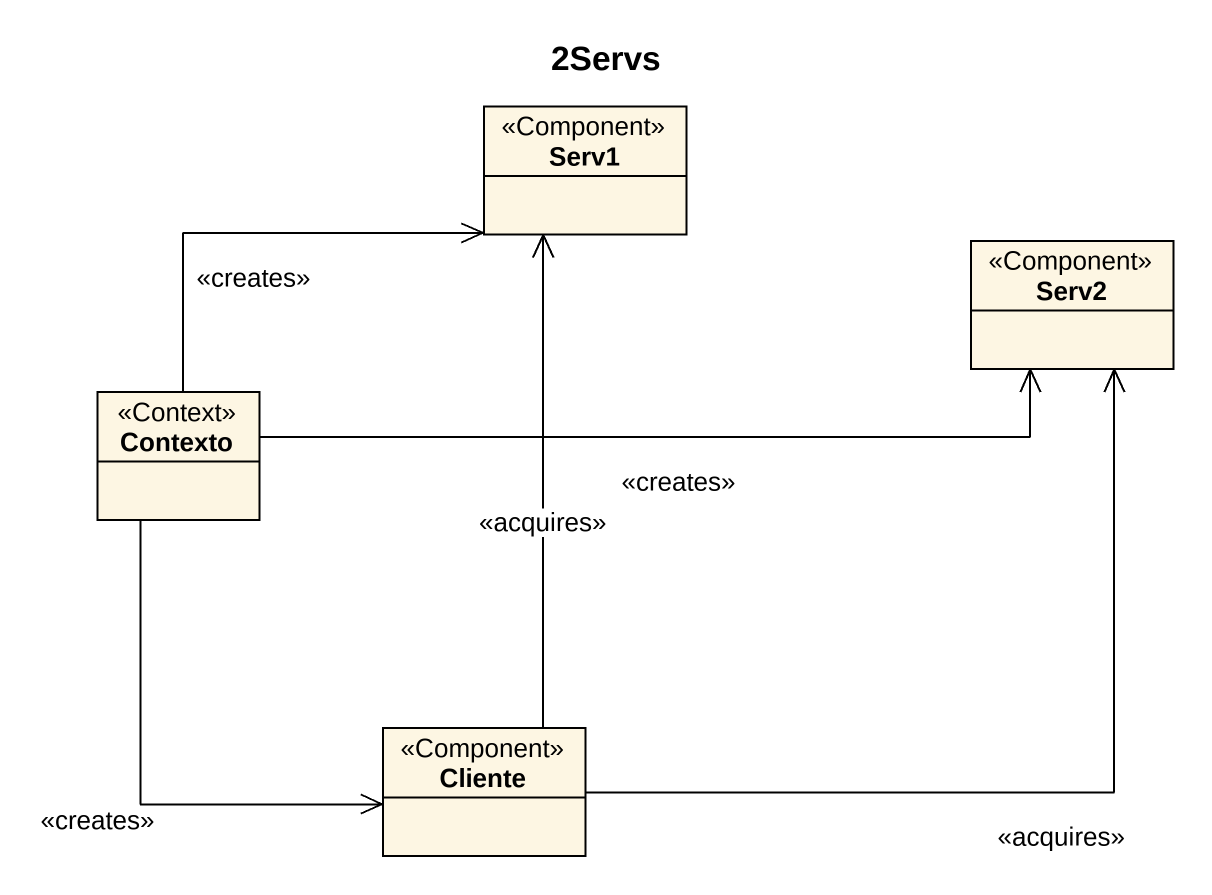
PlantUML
@startuml
title 2Servs
hide circle
hide empty members
class Serv1 <<Component>>
class Serv2 <<Component>>
class Contexto <<Context>>
class Cliente <<Component>>
Contexto -up-> Serv1 : <<creates>>
Contexto -right-> Serv2 : <<creates>>
Contexto --> Cliente : <<creates>>
Cliente -up-> Serv1 : <<acquires>>
Cliente -up-> Serv2 : <<acquires>>
@enduml
